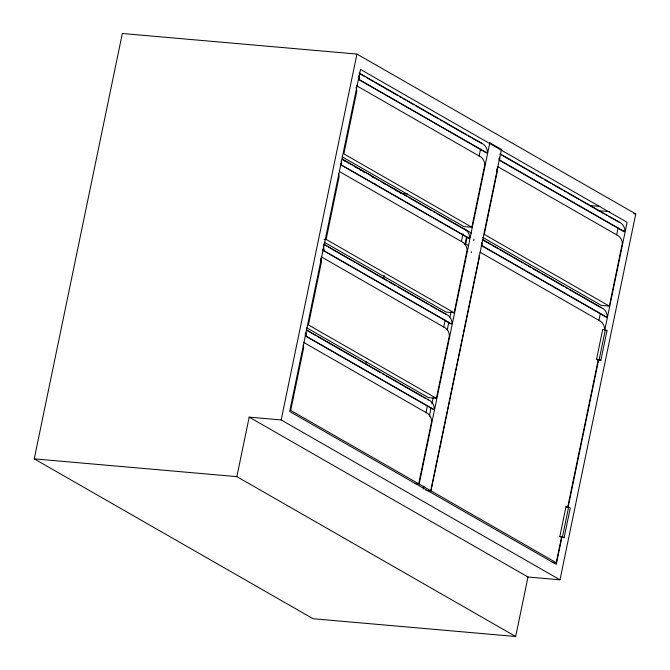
<?xml version="1.0" encoding="UTF-8"?>
<svg xmlns="http://www.w3.org/2000/svg" width="670" height="670" viewBox="0 0 670 670"><rect width="100%" height="100%" fill="white"/><g stroke="black" fill="none" stroke-linecap="round" stroke-linejoin="round"><path stroke-width="1" d="M515.674 636.5L313.058 618.728L34.237 458.866L122.334 33.5L356.942 54.069L635.763 213.939L559.994 579.81L527.994 577.004L249.181 417.142L236.862 476.638L515.674 636.5L527.994 577.004M559.994 579.81L281.174 419.948L356.942 54.069M339.774 171.746L461.429 241.502A12.278 10.326 -60.2 0 1 467.099 250.178L454.134 312.798L326.123 239.399L339.087 176.78A12.278 10.326 -60.2 0 0 338.576 173.949M365.694 364.539L366.331 361.465M383.525 278.435L384.161 275.362M414.713 483.48L418.716 483.832L431.681 421.221A12.278 10.326 -60.2 0 0 426.011 412.544L427.418 405.752M306.768 327.856L428.423 397.611L436.421 398.315L449.394 335.695A12.278 10.326 -60.2 0 0 443.724 327.027L445.131 320.235M461.429 241.502L463.037 233.738M342.186 156.822L463.849 226.577L471.847 227.272L484.812 164.661A12.278 10.326 -60.2 0 0 479.142 155.984L480.549 149.192M429.378 416.129L431.07 407.963M431.916 403.876L433.189 397.746M447.141 330.335L448.833 322.161M449.897 317.052L450.952 311.952M464.913 244.533L466.605 236.368M467.116 237.163L465.709 243.955A12.278 10.326 -60.2 0 1 468.59 245.923M423.189 489.142L423.825 486.077M561.535 537.064L556.226 562.683L430.978 490.867L479.368 257.213A12.278 10.326 -60.2 0 0 479.1 255.295M604.616 329.029A12.278 10.326 -60.2 0 0 598.947 320.352L600.354 313.56M482.601 237.322L601.358 305.42L609.357 306.123L622.33 243.503A12.278 10.326 -60.2 0 0 616.66 234.835L618.067 228.034M559.827 536.461L565.991 506.713L568.654 506.947L570.287 507.885L564.132 537.633L561.46 537.399L559.827 536.461L562.499 536.695L564.132 537.633M596.534 359.237L602.69 329.489L605.353 329.724L606.995 330.662L600.831 360.41L598.168 360.175L596.534 359.237L599.198 359.472L600.831 360.41M567.691 507.341L598.251 359.773M562.013 536.72L556.284 564.375L289.658 411.497L360.493 69.42L627.12 222.298L604.851 329.833M568.16 507.022L598.704 359.539M562.499 536.695L568.654 506.947M599.198 359.472L605.353 329.724M375.443 183.915L375.518 184.836M323.778 244.106L446.337 314.381A12.278 10.326 -60.2 0 1 452.007 323.057A1.164 0.98 -60.2 0 1 451.186 323.895L323.175 250.496L323.041 248.964M464.05 228.864A12.278 10.326 -60.2 0 1 469.72 237.54A1.164 0.98 -60.2 0 1 468.899 238.378L340.435 164.493L468.447 237.892L468.824 237.456M499.468 160.004L623.669 231.217L624.046 230.781M358.299 77.058A11.29 9.497 -60.2 0 1 358.458 77.921L358.592 79.454L486.613 152.852A1.164 0.98 -60.2 0 0 487.425 152.015A12.278 10.326 -60.2 0 0 481.764 143.346L472.015 138.079M370.669 175.322L354.02 166.101M590.304 205.589L599.667 206.41M407.402 193.915L401.146 193.362L399.337 192.323M598.218 210.648L609.692 211.653M633.678 213.755L635.763 213.939M499.569 157.215A12.278 10.326 -60.2 0 1 499.837 159.133A1.164 0.98 -60.2 0 1 499.016 159.963L624.122 231.703A1.164 0.98 -60.2 0 0 624.943 230.865A12.278 10.326 -60.2 0 0 619.273 222.189L608.636 216.41M467.66 231.259L468.33 231.317A12.278 10.326 -60.2 0 1 471.203 233.286M324.121 239.224L326.123 239.399M600.898 307.647L601.568 307.706A12.278 10.326 -60.2 0 1 607.229 316.382A1.164 0.98 -60.2 0 1 606.417 317.22L481.169 245.404M454.134 312.798L446.136 312.094L324.481 242.339M446.337 314.381L438.406 310.16M605.211 330.503L606.995 330.662M427.963 399.848L428.632 399.906A12.278 10.326 -60.2 0 1 434.294 408.574A1.164 0.98 -60.2 0 1 433.482 409.412L305.461 336.013L305.327 334.481A11.29 9.497 -60.2 0 0 305.168 333.618M249.181 417.142L281.174 419.948M425.978 490.432L430.978 490.867M34.237 458.866L236.862 476.638M552.231 562.331L556.226 562.683M359.195 73.063L481.764 143.346M500.515 154.092L619.273 222.189M359.438 73.532L364.882 76.656M366.699 77.695L373.056 81.338M374.873 82.377L397.57 95.391M399.387 96.43L401.196 97.477M403.013 98.515L405.735 100.081M407.553 101.12L413.909 104.763M415.727 105.801L438.423 118.816M440.24 119.863L442.058 120.902M443.867 121.94L466.571 134.955M468.38 135.993L470.198 137.04M499.845 154.033L501.663 155.072M503.471 156.118L534.3 173.79M536.109 174.828L542.457 178.463M544.266 179.51L550.614 183.145M552.432 184.183L562.398 189.903M564.215 190.942L566.024 191.98M567.842 193.019L578.721 199.258M580.53 200.297L603.193 213.294M605.01 214.333L606.819 215.372M359.053 79.496L486.613 152.852M356.574 85.71L479.142 155.984M497.894 166.738L616.66 234.835M471.847 227.272L343.827 153.874L356.8 91.262A12.278 10.326 -60.2 0 0 355.971 87.561M609.357 306.123L484.251 234.391L497.215 171.771A12.278 10.326 -60.2 0 0 496.705 168.941M342.253 159.024L468.33 231.317M482.668 239.542L601.568 307.706M342.479 159.477L352.244 165.08M372.721 176.821L379.069 180.464M380.887 181.503L390.853 187.223M392.67 188.262L407.176 196.578M408.985 197.617L431.656 210.614M433.465 211.653L435.282 212.692M437.091 213.73L463.38 228.805M464.243 229.291L466.806 230.765M483.815 240.522L490.172 244.165M491.989 245.203L498.338 248.846M500.155 249.885L522.843 262.9M524.66 263.938L526.478 264.977M528.287 266.024L531.017 267.581M532.826 268.62L539.183 272.263M541 273.301L563.688 286.316M565.505 287.355L567.314 288.393M569.131 289.44L599.993 307.128M343.208 160.147L345.921 161.705M354.974 166.889L356.792 167.927M359.505 169.485L361.314 170.523M363.123 171.562L364.932 172.6M371.272 176.235L373.986 177.793M383.039 182.985L384.848 184.024M391.188 187.65L392.997 188.689M395.71 190.246L397.528 191.285M481.621 245.446L605.052 316.223M480.055 252.18L598.947 320.352M324.012 244.567L326.742 246.133M328.551 247.171L351.256 260.186M353.065 261.225L354.882 262.272M356.7 263.31L387.57 281.006M389.387 282.053L395.736 285.696M397.553 286.735L428.423 304.431M430.241 305.478L436.597 309.121M322.722 250.01L451.186 323.895M321.156 256.752L443.724 327.027M436.421 398.315L308.409 324.916L321.374 262.297A12.278 10.326 -60.2 0 0 320.545 258.595M306.969 330.151L428.632 399.906M306.307 330.092L315.386 335.293M317.203 336.34L356.239 358.718M358.056 359.765L380.753 372.771M382.57 373.818L384.387 374.857M386.196 375.895L397.092 382.143M398.91 383.19L421.606 396.196M423.423 397.243L425.241 398.281M305.922 336.055L433.482 409.412M303.443 342.269L426.011 412.544M565.991 506.713L567.624 507.651M418.716 483.832L290.696 410.434L303.669 347.822A12.278 10.326 -60.2 0 0 303.158 344.991M623.669 231.217L624.122 231.703M605.965 316.743L606.417 317.22M468.447 237.892L468.899 238.378M498.874 158.438L498.932 159.05M340.745 163.447L340.804 164.058M471.286 251.66A12.278 10.326 -60.2 0 1 471.379 252.632M473.908 239.022A12.278 10.326 -60.2 0 1 474 239.994A1.164 0.98 -60.2 0 1 473.673 240.513M481.722 242.657A12.278 10.326 -60.2 0 1 481.981 244.567A1.164 0.98 -60.2 0 1 481.429 245.287M358.592 79.454A1.164 0.98 -60.2 0 0 359.413 78.616A12.278 10.326 -60.2 0 0 358.902 75.794M341.197 161.311A12.278 10.326 -60.2 0 1 341.708 164.142A1.164 0.98 -60.2 0 1 340.888 164.971M323.166 245.957A12.278 10.326 -60.2 0 1 323.995 249.659A1.164 0.98 -60.2 0 1 323.175 250.496M305.771 332.353A12.278 10.326 -60.2 0 1 306.282 335.176A1.164 0.98 -60.2 0 1 305.461 336.013M489.829 142.744L419.135 484.075L430.751 490.742L501.445 149.402L489.829 142.744"/></g></svg>
